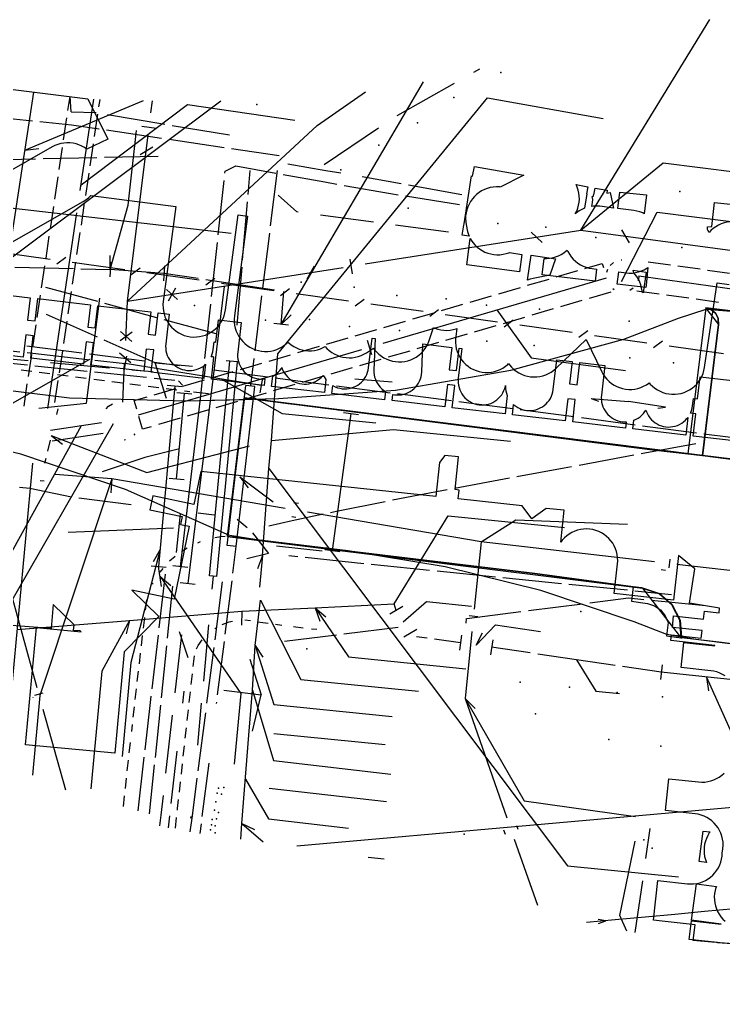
# Model space of a CAD drawing. Header units: metres. Extents: x -3782 to -2031, y 18790 to 19846.
# Drawn here: x -2749.6 to -2702.5, y 18819.9 to 18884.9 of the extents above; entities that cross this region are included whole.
import ezdxf

# ---------------------------------------------------------------- set-up
doc = ezdxf.new("R2010")
doc.units = ezdxf.units.M
for name, color, linetype in [('BOUNDARY', 7, 'Continuous'), ('CURB', 7, 'Continuous'), ('ELECTR_CABLE', 7, 'Continuous'), ('ELECTR_CABLE_COMM', 7, 'Continuous'), ('GAS', 7, 'Continuous'), ('GRASS', 7, 'Continuous'), ('GROUND', 7, 'Continuous'), ('OVERHEAD_POWER_LINE', 7, 'Continuous'), ('ROAD', 7, 'Continuous'), ('SEWER', 7, 'Continuous'), ('SIDEWALK_PATH', 7, 'Continuous'), ('TREE', 7, 'Continuous'), ('WATER_PIPELINE', 7, 'Continuous')]:
    doc.layers.add(name, color=color, linetype=linetype)

msp = doc.modelspace()

# ---------------------------------------------------------------- linework, layer by layer
at = {"layer": 'BOUNDARY'}
for points in [[(-2753.946, 18860.514), (-2746.224, 18859.562), (-2738.446, 18859.364), (-2732.258, 18859.508), (-2724.443, 18860.074), (-2716.72, 18861.402), (-2709.165, 18863.478), (-2705.51, 18864.88), (-2703.673, 18865.482), (-2701.173, 18865.291), (-2692.924, 18865.088), (-2684.698, 18865.736), (-2676.583, 18867.227), (-2668.665, 18869.547), (-2663.623, 18871.608), (-2662.255, 18872.094), (-2660.315, 18871.995), (-2654.95, 18871.455), (-2652.985, 18871.157), (-2650.228, 18869.457), (-2648.424, 18868.222), (-2641.02, 18864.223), (-2633.237, 18861.024)], [(-2538.015, 18819.912), (-2544.355, 18822.811), (-2550.923, 18825.147), (-2557.67, 18826.902), (-2564.544, 18828.063), (-2682.132, 18842.691), (-2688.858, 18843.241), (-2695.606, 18843.222), (-2698.111, 18843.003), (-2699.889, 18842.951), (-2701.877, 18843.091), (-2704.362, 18843.393), (-2706.294, 18843.724), (-2708.481, 18844.565), (-2714.719, 18846.673), (-2721.109, 18848.261), (-2727.608, 18849.318), (-2733.71, 18850.055), (-2735.63, 18850.383), (-2735.727, 18850.431), (-2742.475, 18853.425), (-2749.47, 18855.783), (-2756.654, 18857.487)]]:
    msp.add_lwpolyline(points, dxfattribs=at)
at = {"layer": 'CURB'}
for points in [[(-2703.705, 18865.58), (-2702.832, 18864.466), (-2703.907, 18855.683)], [(-2703.705, 18865.58), (-2699.74, 18865.087)], [(-2748.741, 18861.311), (-2749.458, 18861.4)], [(-2747.529, 18861.157), (-2748.245, 18861.249)], [(-2746.317, 18861.001), (-2747.033, 18861.093)], [(-2745.105, 18860.845), (-2745.821, 18860.937)], [(-2743.893, 18860.69), (-2744.609, 18860.782)], [(-2742.681, 18860.534), (-2743.397, 18860.626)], [(-2741.469, 18860.379), (-2742.185, 18860.47)], [(-2740.256, 18860.223), (-2740.973, 18860.315)], [(-2739.044, 18860.067), (-2739.761, 18860.159)], [(-2738.19, 18859.958), (-2738.548, 18860.004)], [(-2703.906, 18855.69), (-2734.543, 18859.556)], [(-2734.54, 18859.556), (-2734.121, 18859.503)], [(-2733.625, 18859.44), (-2732.787, 18859.334)], [(-2732.291, 18859.271), (-2731.453, 18859.165)], [(-2730.604, 18859.058), (-2730.119, 18858.997)], [(-2729.623, 18858.934), (-2729.014, 18858.857)], [(-2728.289, 18858.765), (-2727.87, 18858.712)], [(-2675.714, 18852.244), (-2703.906, 18855.69)], [(-2737.483, 18849.918), (-2737.663, 18849.843)], [(-2736.113, 18850.252), (-2736.516, 18850.187)], [(-2735.821, 18850.276), (-2736.113, 18850.252)], [(-2735.66, 18850.29), (-2707.916, 18846.825), (-2705.312, 18843.462)], [(-2734.629, 18850.166), (-2735.324, 18850.25)], [(-2733.437, 18850.024), (-2734.132, 18850.107)], [(-2732.245, 18849.881), (-2732.941, 18849.964)], [(-2731.497, 18849.791), (-2731.749, 18849.821)], [(-2738.363, 18849.507), (-2738.722, 18849.282)], [(-2730.023, 18849.614), (-2730.557, 18849.678)], [(-2729.861, 18849.595), (-2730.023, 18849.614)], [(-2729.017, 18849.494), (-2729.365, 18849.535)], [(-2739.172, 18848.953), (-2739.54, 18848.628)], [(-2739.982, 18848.15), (-2740.185, 18847.902)], [(-2740.659, 18847.161), (-2740.694, 18847.101)], [(-2741.084, 18846.048), (-2741.165, 18845.352)], [(-2741.222, 18844.855), (-2741.302, 18844.16)], [(-2735.558, 18844.568), (-2735.335, 18844.613)], [(-2734.508, 18844.701), (-2734.135, 18844.664)], [(-2736.521, 18844.128), (-2736.452, 18844.167)], [(-2736.011, 18844.401), (-2735.558, 18844.568)], [(-2733.641, 18844.584), (-2733.297, 18844.535)], [(-2733.297, 18844.535), (-2732.939, 18844.483)], [(-2732.444, 18844.412), (-2732.021, 18844.351)], [(-2731.245, 18844.254), (-2730.616, 18844.182)], [(-2730.043, 18844.116), (-2729.691, 18844.075)], [(-2741.359, 18843.663), (-2741.44, 18842.967)], [(-2737.617, 18842.99), (-2737.35, 18843.367)], [(-2737.012, 18843.734), (-2737.01, 18843.735)], [(-2737.728, 18842.768), (-2737.617, 18842.99)], [(-2741.497, 18842.47), (-2741.577, 18841.775)], [(-2737.956, 18841.594), (-2737.879, 18842.3)], [(-2741.634, 18841.278), (-2741.715, 18840.582)], [(-2738.088, 18840.392), (-2738.011, 18841.097)], [(-2741.772, 18840.085), (-2741.852, 18839.389)], [(-2738.22, 18839.19), (-2738.143, 18839.895)], [(-2741.906, 18838.892), (-2741.984, 18838.196)], [(-2738.352, 18837.987), (-2738.275, 18838.693)], [(-2742.039, 18837.699), (-2742.09, 18837.24)], [(-2738.484, 18836.785), (-2738.407, 18837.49)], [(-2742.172, 18836.506), (-2742.249, 18835.81)], [(-2738.616, 18835.582), (-2738.539, 18836.288)], [(-2742.304, 18835.313), (-2742.382, 18834.617)], [(-2738.748, 18834.38), (-2738.671, 18835.085)], [(-2742.437, 18834.12), (-2742.515, 18833.424)], [(-2738.88, 18833.178), (-2738.803, 18833.883)], [(-2742.57, 18832.927), (-2742.647, 18832.231)], [(-2739, 18832.09), (-2738.935, 18832.681)], [(-2739.013, 18831.975), (-2739, 18832.09)], [(-2739.145, 18830.773), (-2739.067, 18831.478)]]:
    msp.add_lwpolyline(points, dxfattribs=at)
at = {"layer": 'ELECTR_CABLE'}
for points in [[(-2719.19, 18881.348), (-2718.791, 18881.574)], [(-2732.075, 18864.469), (-2722.557, 18880.692)], [(-2724.27, 18878.47), (-2720.495, 18880.609)], [(-2746.124, 18878.694), (-2746.172, 18879.707)], [(-2732.3, 18862.5), (-2718.29, 18879.633)], [(-2718.29, 18879.633), (-2710.557, 18878.243)], [(-2752.963, 18878.521), (-2748.707, 18878.087)], [(-2746.124, 18878.694), (-2744.443, 18878.637)], [(-2743.693, 18878.511), (-2739.861, 18877.866)], [(-2724.312, 18878.442), (-2724.27, 18878.47)], [(-2748.21, 18878.037), (-2746.082, 18877.82)], [(-2746.082, 18877.82), (-2744.242, 18877.547)], [(-2739.368, 18877.784), (-2735.536, 18877.139)], [(-2743.748, 18877.473), (-2740.068, 18876.926)], [(-2742.31, 18872.445), (-2741.737, 18877.444)], [(-2729.209, 18875.168), (-2725.56, 18877.608)], [(-2739.573, 18876.852), (-2735.893, 18876.305)], [(-2735.399, 18876.232), (-2732.217, 18875.759)], [(-2750.38, 18875.502), (-2748.492, 18875.545)], [(-2747.993, 18875.556), (-2744.39, 18875.639)], [(-2743.891, 18875.65), (-2740.289, 18875.732)], [(-2731.638, 18875.21), (-2729.09, 18874.772)], [(-2735.837, 18874.584), (-2735.821, 18874.73)], [(-2735.821, 18874.73), (-2735.107, 18875.072)], [(-2735.107, 18875.072), (-2732.436, 18874.592)], [(-2734.167, 18874.754), (-2734.302, 18873.156)], [(-2732.341, 18874.763), (-2732.801, 18871.072)], [(-2731.944, 18874.504), (-2729.164, 18874.004)], [(-2729.09, 18874.772), (-2728.087, 18874.599)], [(-2764.53, 18873.926), (-2735.416, 18870.577)], [(-2736.285, 18870.455), (-2735.891, 18874.086)], [(-2729.164, 18874.004), (-2728.349, 18873.858)], [(-2726.654, 18874.353), (-2724.047, 18873.885)], [(-2727.857, 18873.769), (-2724.774, 18873.216)], [(-2724.774, 18873.216), (-2724.26, 18873.136)], [(-2723.555, 18873.796), (-2720.008, 18873.159)], [(-2734.345, 18872.658), (-2734.673, 18868.786)], [(-2731.032, 18871.99), (-2732.281, 18873.115)], [(-2723.766, 18873.06), (-2720.157, 18872.5)], [(-2743.502, 18868.143), (-2742.31, 18872.445)], [(-2730.932, 18871.977), (-2731.032, 18871.99)], [(-2725.913, 18871.308), (-2729.445, 18871.779)], [(-2720.893, 18870.64), (-2724.426, 18871.11)], [(-2736.733, 18866.327), (-2736.339, 18869.958)], [(-2732.863, 18870.576), (-2733.323, 18866.884)], [(-2743.465, 18868.642), (-2743.539, 18867.644)], [(-2743.502, 18868.143), (-2743.503, 18869.077)], [(-2749.884, 18868.303), (-2745.963, 18868.205)], [(-2745.463, 18868.192), (-2743.502, 18868.143)], [(-2739.915, 18867.878), (-2743.502, 18868.143)], [(-2739.878, 18868.377), (-2739.952, 18867.379)], [(-2734.715, 18868.288), (-2735.043, 18864.416)], [(-2737.616, 18867.53), (-2739.915, 18867.878)], [(-2732.523, 18866.759), (-2737.121, 18867.455)], [(-2744.337, 18865.992), (-2747.812, 18866.935)], [(-2735.89, 18867.008), (-2738.321, 18847.146)], [(-2733.384, 18866.388), (-2733.844, 18862.696)], [(-2732.075, 18864.469), (-2731.908, 18866.666)], [(-2740.379, 18864.917), (-2743.854, 18865.861)], [(-2737.181, 18862.199), (-2736.787, 18865.83)], [(-2744.361, 18863.613), (-2747.766, 18865.133)], [(-2736.421, 18863.843), (-2739.897, 18864.786)], [(-2732.075, 18864.469), (-2731.404, 18865.119)], [(-2731.578, 18864.412), (-2732.572, 18864.526)], [(-2749.077, 18863.04), (-2745.391, 18862.564)], [(-2740.5, 18861.89), (-2743.905, 18863.41)], [(-2752.187, 18862.341), (-2748.998, 18862.058)], [(-2744.895, 18862.5), (-2741.209, 18862.024)], [(-2733.906, 18862.2), (-2734.136, 18860.354)], [(-2732.731, 18856.703), (-2732.3, 18862.5)], [(-2747.504, 18861.925), (-2743.55, 18861.574)], [(-2740.713, 18861.96), (-2738.87, 18861.722)], [(-2737.432, 18859.886), (-2737.235, 18861.702)], [(-2736.868, 18847.663), (-2735.498, 18862.006)], [(-2736.37, 18847.615), (-2735, 18861.958)], [(-2735.498, 18862.006), (-2735.747, 18862.029)], [(-2735, 18861.958), (-2735.498, 18862.006)], [(-2742.056, 18861.442), (-2740.674, 18861.319)], [(-2736.575, 18861.426), (-2732.976, 18860.961)], [(-2732.48, 18860.897), (-2730.452, 18860.635)], [(-2738.672, 18860.405), (-2738.929, 18860.69)], [(-2735.694, 18849.677), (-2734.446, 18860.39)], [(-2735.074, 18849.605), (-2733.826, 18860.318)], [(-2733.826, 18860.318), (-2734.446, 18860.39)], [(-2730.452, 18860.635), (-2728.881, 18860.432)], [(-2728.386, 18860.368), (-2724.787, 18859.903)], [(-2739.062, 18854.121), (-2738.546, 18859.843)], [(-2738.048, 18859.798), (-2739.044, 18859.888)], [(-2738.815, 18848.272), (-2737.432, 18859.886)], [(-2736.936, 18859.827), (-2737.928, 18859.945)], [(-2724.291, 18859.839), (-2720.692, 18859.375)], [(-2720.196, 18859.311), (-2719.023, 18859.159)], [(-2719.023, 18859.159), (-2716.598, 18858.839)], [(-2727.907, 18858.576), (-2726.917, 18858.442)], [(-2727.412, 18858.509), (-2727.659, 18856.692)], [(-2716.102, 18858.774), (-2712.505, 18858.299)], [(-2712.009, 18858.234), (-2708.412, 18857.759)], [(-2707.916, 18857.694), (-2704.318, 18857.22)], [(-2732.731, 18856.703), (-2724.562, 18857.433)], [(-2724.562, 18857.433), (-2716.75, 18856.652)], [(-2703.823, 18857.154), (-2702.024, 18856.917)], [(-2732.898, 18854.821), (-2732.731, 18856.703)], [(-2727.659, 18856.692), (-2728.656, 18849.349)], [(-2704.348, 18856.486), (-2708.012, 18855.807)], [(-2738.879, 18856.143), (-2741.18, 18855.575)], [(-2708.503, 18855.716), (-2712.167, 18855.037)], [(-2741.18, 18855.575), (-2744.052, 18854.599)], [(-2733.331, 18849.002), (-2732.898, 18854.821)], [(-2732.898, 18854.821), (-2712.943, 18828.263)], [(-2713.152, 18854.854), (-2716.323, 18854.267)], [(-2712.659, 18854.945), (-2713.152, 18854.854)], [(-2738.564, 18854.076), (-2739.56, 18854.166)], [(-2734.843, 18854.282), (-2732.601, 18852.592)], [(-2734.843, 18854.282), (-2734.275, 18853.54)], [(-2716.815, 18854.176), (-2720.479, 18853.497)], [(-2749.561, 18853.591), (-2748.878, 18853.51)], [(-2748.878, 18853.51), (-2746.101, 18852.947)], [(-2722.87, 18853.054), (-2724.631, 18852.705)], [(-2720.971, 18853.406), (-2722.87, 18853.054)], [(-2745.605, 18852.878), (-2742.112, 18852.433)], [(-2725.121, 18852.608), (-2728.37, 18851.965)], [(-2738.821, 18851.806), (-2739.104, 18849.205)], [(-2737.627, 18851.86), (-2736.565, 18851.725)], [(-2729.264, 18851.772), (-2731.349, 18851.321)], [(-2728.37, 18851.965), (-2728.775, 18851.877)], [(-2735.027, 18851.451), (-2734.349, 18850.875)], [(-2731.349, 18851.321), (-2732.907, 18850.985)], [(-2724.53, 18845.78), (-2720.902, 18851.668)], [(-2720.902, 18851.668), (-2713.126, 18850.891)], [(-2733.998, 18850.523), (-2732.914, 18849.135)], [(-2735.074, 18849.605), (-2735.694, 18849.677)], [(-2735.299, 18847.821), (-2735.074, 18849.605)], [(-2732.396, 18849.65), (-2729.338, 18849.314)], [(-2729.151, 18849.416), (-2728.161, 18849.282)], [(-2732.914, 18849.135), (-2734.367, 18848.8)], [(-2733.331, 18849.002), (-2733.658, 18848.127)], [(-2733.331, 18849.002), (-2733.514, 18846.889)], [(-2730.961, 18848.929), (-2731.574, 18848.994)], [(-2726.557, 18848.465), (-2730.463, 18848.877)], [(-2738.319, 18848.213), (-2739.311, 18848.331)], [(-2723.443, 18848.137), (-2726.059, 18848.413)], [(-2722.152, 18848.008), (-2723.443, 18848.137)], [(-2717.745, 18847.568), (-2721.654, 18847.958)], [(-2740.227, 18844.172), (-2739.808, 18847.754)], [(-2738.817, 18847.207), (-2737.825, 18847.085)], [(-2736.37, 18847.615), (-2736.868, 18847.663)], [(-2736.619, 18847.639), (-2736.7, 18846.77)], [(-2736.009, 18847.241), (-2736.511, 18843.362)], [(-2735.81, 18843.757), (-2735.361, 18847.325)], [(-2713.339, 18847.127), (-2717.248, 18847.518)], [(-2739.334, 18846.963), (-2739.691, 18843.475)], [(-2708.932, 18846.687), (-2712.841, 18847.077)], [(-2705.984, 18846.392), (-2708.435, 18846.637)], [(-2733.817, 18843.002), (-2733.463, 18846.014)], [(-2733.463, 18846.014), (-2730.757, 18840.721)], [(-2723.91, 18844.57), (-2722.363, 18845.931)], [(-2722.363, 18845.931), (-2719.364, 18845.623)], [(-2708.848, 18846.16), (-2711.442, 18845.829)], [(-2707.826, 18846.058), (-2708.848, 18846.16)], [(-2703.705, 18845.644), (-2707.329, 18846.008)], [(-2742.215, 18844.675), (-2734.71, 18845.29)], [(-2734.71, 18845.29), (-2734.723, 18844.356)], [(-2734.71, 18845.29), (-2729.8, 18845.51)], [(-2729.8, 18845.51), (-2724.53, 18845.78)], [(-2729.8, 18845.51), (-2727.571, 18842.224)], [(-2729.8, 18845.51), (-2729.502, 18844.625)], [(-2729.8, 18845.51), (-2729.088, 18844.906)], [(-2723.953, 18845.601), (-2724.807, 18845.079)], [(-2724.38, 18845.34), (-2724.53, 18845.78)], [(-2711.938, 18845.766), (-2715.551, 18845.305)], [(-2749.72, 18844.06), (-2742.215, 18844.675)], [(-2742.215, 18844.675), (-2744.074, 18841.272)], [(-2742.215, 18844.675), (-2742.427, 18843.765)], [(-2716.047, 18845.242), (-2719.66, 18844.781)], [(-2736.923, 18844.385), (-2737.275, 18840.61)], [(-2724.266, 18844.198), (-2727.88, 18843.747)], [(-2723.013, 18844.061), (-2723.867, 18843.539)], [(-2719.05, 18843.025), (-2717.749, 18844.386)], [(-2717.749, 18844.386), (-2714.749, 18843.939)], [(-2740.705, 18840.093), (-2740.285, 18843.676)], [(-2739.16, 18839.823), (-2738.715, 18843.711)], [(-2738.897, 18843.934), (-2738.325, 18842.195)], [(-2728.376, 18843.685), (-2731.846, 18843.252)], [(-2722.32, 18843.476), (-2723.03, 18843.57)], [(-2720.09, 18843.18), (-2721.825, 18843.41)], [(-2720.016, 18843.675), (-2720.164, 18842.685)], [(-2719.05, 18843.025), (-2718.609, 18843.848)], [(-2717.936, 18843.365), (-2718.084, 18842.375)], [(-2739.742, 18842.978), (-2740.099, 18839.49)], [(-2736.575, 18842.866), (-2737.059, 18839.129)], [(-2736.322, 18839.692), (-2735.873, 18843.26)], [(-2733.995, 18840), (-2733.817, 18843.002)], [(-2733.817, 18843.002), (-2732.56, 18839.037)], [(-2733.817, 18843.002), (-2733.307, 18842.22)], [(-2715.422, 18842.491), (-2718.01, 18842.87)], [(-2727.571, 18842.224), (-2719.738, 18841.442)], [(-2709.752, 18841.661), (-2714.928, 18842.419)], [(-2712.34, 18842.04), (-2711.043, 18839.942)], [(-2706.67, 18841.21), (-2709.258, 18841.589)], [(-2706.617, 18841.707), (-2706.723, 18840.713)], [(-2744.074, 18841.272), (-2744.808, 18833.398)], [(-2730.757, 18840.721), (-2722.888, 18839.935)], [(-2700.61, 18840.56), (-2706.67, 18841.21)], [(-2703.64, 18840.885), (-2701.779, 18836.708)], [(-2703.64, 18840.885), (-2703.502, 18839.961)], [(-2740.813, 18839.169), (-2740.763, 18839.597)], [(-2738.584, 18839.943), (-2738.676, 18839.146)], [(-2734.239, 18837.003), (-2733.995, 18840)], [(-2733.995, 18840), (-2732.588, 18835.298)], [(-2711.043, 18839.942), (-2709.457, 18839.784)], [(-2741.171, 18836.013), (-2740.813, 18839.169)], [(-2740.15, 18838.992), (-2740.508, 18835.504)], [(-2737.413, 18839.133), (-2737.674, 18836.337)], [(-2736.394, 18839.122), (-2736.385, 18839.196)], [(-2732.56, 18839.037), (-2724.656, 18838.248)], [(-2739.777, 18834.444), (-2739.331, 18838.332)], [(-2737.142, 18838.491), (-2737.643, 18834.611)], [(-2734.7, 18831.086), (-2734.239, 18837.003)], [(-2732.56, 18837.113), (-2725.122, 18836.37)], [(-2741.635, 18831.933), (-2741.228, 18835.516)], [(-2739.046, 18835.935), (-2739.45, 18832.423)], [(-2740.559, 18835.007), (-2740.895, 18831.731)], [(-2737.346, 18831.564), (-2736.896, 18835.132)], [(-2732.588, 18835.298), (-2724.74, 18834.395)], [(-2737.707, 18834.115), (-2737.824, 18833.214)], [(-2734.469, 18834.051), (-2732.933, 18831.391)], [(-2740.097, 18831.648), (-2739.947, 18832.953)], [(-2737.824, 18833.214), (-2738.054, 18831.435)], [(-2732.875, 18833.459), (-2725.027, 18832.557)], [(-2740.18, 18830.921), (-2740.097, 18831.648)], [(-2739.546, 18831.591), (-2739.637, 18830.805)], [(-2738.054, 18831.435), (-2738.171, 18830.527)], [(-2738.12, 18831.566), (-2738.131, 18831.443)], [(-2737.491, 18830.411), (-2737.408, 18831.068)], [(-2734.774, 18830.038), (-2734.7, 18831.086)], [(-2734.7, 18831.086), (-2733.276, 18829.857)], [(-2734.7, 18831.086), (-2733.855, 18830.687)], [(-2732.933, 18831.391), (-2727.574, 18830.775)], [(-2707.694, 18828.737), (-2707.399, 18830.761)], [(-2709.441, 18824.933), (-2708.423, 18829.904)], [(-2726.263, 18828.837), (-2725.184, 18828.713)], [(-2712.943, 18828.263), (-2705.512, 18827.52)], [(-2708.415, 18823.796), (-2707.911, 18827.253)], [(-2701.294, 18823), (-2702.911, 18823.114), (-2702.91, 18823.119), (-2704.792, 18823.337), (-2704.648, 18824.585), (-2702.661, 18824.355), (-2704.644, 18824.617), (-2704.322, 18827.06), (-2702.985, 18826.884), (-2703.019, 18826.796), (-2703.074, 18826.597), (-2703.11, 18826.394), (-2703.125, 18826.189), (-2703.12, 18825.983), (-2703.095, 18825.778), (-2703.05, 18825.577), (-2702.986, 18825.381), (-2702.903, 18825.193), (-2702.801, 18825.014), (-2702.683, 18824.845), (-2702.548, 18824.689), (-2702.399, 18824.546)], [(-2708.977, 18823.892), (-2709.441, 18824.933)]]:
    msp.add_lwpolyline(points, dxfattribs=at)
for points in [[(-2719.969, 18870.447), (-2719.868, 18871.102), (-2719.87, 18871.102), (-2719.852, 18871.202), (-2719.356, 18874.399), (-2719.28, 18874.388), (-2719.163, 18875.039), (-2715.855, 18874.445), (-2717.437, 18873.654), (-2717.483, 18873.66), (-2717.689, 18873.666), (-2717.894, 18873.652), (-2718.097, 18873.618), (-2718.296, 18873.565), (-2718.489, 18873.492), (-2718.674, 18873.4), (-2718.848, 18873.291), (-2719.012, 18873.165), (-2719.162, 18873.024), (-2719.297, 18872.869), (-2719.417, 18872.701), (-2719.52, 18872.522), (-2719.604, 18872.334), (-2719.67, 18872.139), (-2719.717, 18871.938), (-2719.743, 18871.734), (-2719.749, 18871.528), (-2719.735, 18871.322), (-2719.701, 18871.119), (-2719.692, 18871.083), (-2719.692, 18871.078), (-2719.667, 18870.874), (-2719.622, 18870.673), (-2719.558, 18870.477), (-2719.514, 18870.376)], [(-2711.578, 18873.677), (-2711.663, 18873.206), (-2711.643, 18873.203), (-2711.792, 18872.245), (-2711.792, 18872.245), (-2711.98, 18872.161), (-2712.159, 18872.06), (-2712.328, 18871.941), (-2712.415, 18871.866), (-2712.323, 18872.047), (-2712.249, 18872.239), (-2712.193, 18872.438), (-2712.157, 18872.641), (-2712.142, 18872.846), (-2712.146, 18873.052), (-2712.171, 18873.257), (-2712.215, 18873.458), (-2712.279, 18873.654), (-2712.35, 18873.816)], [(-2711.261, 18872.613), (-2711.234, 18872.819), (-2711.279, 18873.032), (-2711.203, 18873.048), (-2711.191, 18873.138), (-2711.167, 18873.135), (-2711.086, 18873.588), (-2710.276, 18873.443), (-2710.313, 18873.239), (-2710.08, 18873.289), (-2709.858, 18872.255), (-2710.779, 18872.369), (-2710.984, 18872.384), (-2711.19, 18872.379), (-2711.305, 18872.365)], [(-2709.445, 18873.322), (-2707.663, 18873.128), (-2707.8, 18871.87), (-2707.9, 18871.921), (-2708.092, 18871.995), (-2708.291, 18872.05), (-2708.494, 18872.086), (-2709.565, 18872.218)], [(-2703.281, 18871.017), (-2703.105, 18872.634), (-2699.542, 18872.247), (-2699.665, 18871.113), (-2701.653, 18871.329), (-2701.859, 18871.341), (-2702.065, 18871.333), (-2702.269, 18871.305), (-2702.469, 18871.257), (-2702.664, 18871.189), (-2702.851, 18871.103), (-2703.029, 18870.999), (-2703.196, 18870.877), (-2703.35, 18870.74), (-2703.46, 18870.621), (-2703.545, 18870.766), (-2703.587, 18870.824), (-2703.57, 18870.987)], [(-2719.671, 18868.459), (-2719.436, 18870.218), (-2719.374, 18870.109), (-2719.256, 18869.94), (-2719.122, 18869.783), (-2718.973, 18869.641), (-2718.811, 18869.513), (-2718.637, 18869.403), (-2718.454, 18869.309), (-2718.261, 18869.235), (-2718.063, 18869.179), (-2717.86, 18869.143), (-2717.655, 18869.128), (-2717.449, 18869.132), (-2717.244, 18869.157), (-2717.043, 18869.201), (-2716.847, 18869.265), (-2716.809, 18869.282), (-2715.985, 18869.134), (-2716.138, 18867.989)], [(-2711.096, 18867.351), (-2714.633, 18867.789), (-2714.497, 18868.885), (-2714.345, 18868.88), (-2714.139, 18868.894), (-2713.936, 18868.928), (-2713.737, 18868.982), (-2713.544, 18869.055), (-2713.36, 18869.146), (-2713.185, 18869.256), (-2713.022, 18869.381), (-2712.958, 18869.442), (-2712.913, 18869.342), (-2712.812, 18869.162), (-2712.693, 18868.994), (-2712.559, 18868.838), (-2712.409, 18868.695), (-2712.247, 18868.569), (-2712.073, 18868.458), (-2711.889, 18868.365), (-2711.697, 18868.291), (-2711.498, 18868.236), (-2711.295, 18868.201), (-2710.995, 18868.164)], [(-2709.608, 18867.167), (-2709.507, 18867.979), (-2709.01, 18867.918), (-2708.805, 18867.902), (-2708.599, 18867.907), (-2708.394, 18867.932), (-2708.193, 18867.978), (-2707.997, 18868.042), (-2707.809, 18868.125), (-2707.63, 18868.227), (-2707.559, 18868.277), (-2707.687, 18867.095), (-2707.697, 18866.93)], [(-2704.126, 18828.547), (-2703.858, 18830.58), (-2703.407, 18830.52), (-2703.455, 18830.455), (-2703.561, 18830.278), (-2703.649, 18830.092), (-2703.718, 18829.898), (-2703.768, 18829.698), (-2703.798, 18829.494), (-2703.808, 18829.288), (-2703.797, 18829.082), (-2703.767, 18828.878), (-2703.716, 18828.678), (-2703.647, 18828.484), (-2703.646, 18828.484)]]:
    msp.add_lwpolyline(points, close=True, dxfattribs=at)
at = {"layer": 'ELECTR_CABLE_COMM'}
for points in [[(-2756.781, 18863.953), (-2736.102, 18879.424)], [(-2751.023, 18869.332), (-2747.522, 18868.841)], [(-2747.079, 18868.511), (-2746.48, 18868.962)], [(-2746.037, 18868.633), (-2742.536, 18868.142)], [(-2742.092, 18867.812), (-2741.494, 18868.263)], [(-2741.05, 18867.933), (-2737.55, 18867.442)], [(-2737.106, 18867.113), (-2736.508, 18867.564)], [(-2736.064, 18867.234), (-2732.563, 18866.743)], [(-2732.12, 18866.413), (-2731.521, 18866.865)], [(-2731.078, 18866.535), (-2727.577, 18866.044)], [(-2727.134, 18865.714), (-2726.535, 18866.165)], [(-2726.092, 18865.836), (-2722.591, 18865.345)], [(-2722.147, 18865.015), (-2721.549, 18865.466)], [(-2721.105, 18865.136), (-2717.604, 18864.645)], [(-2717.161, 18864.316), (-2716.562, 18864.767)], [(-2716.119, 18864.437), (-2712.618, 18863.946)], [(-2712.175, 18863.616), (-2711.576, 18864.068)], [(-2711.133, 18863.738), (-2707.632, 18863.247)], [(-2751.564, 18862.864), (-2749.547, 18862.639)], [(-2707.188, 18862.917), (-2706.59, 18863.368)], [(-2706.146, 18863.038), (-2704.396, 18862.793)], [(-2704.396, 18862.793), (-2702.506, 18862.521)], [(-2749.051, 18862.583), (-2745.017, 18862.133)], [(-2742.424, 18862.346), (-2742.584, 18861.358)], [(-2744.885, 18862.118), (-2751.679, 18858.266)], [(-2749.032, 18861.738), (-2751.482, 18861.994)], [(-2745.049, 18861.323), (-2748.535, 18861.686)], [(-2744.521, 18862.077), (-2742.504, 18861.852)], [(-2733.412, 18860.385), (-2742.504, 18861.852)], [(-2741.067, 18860.907), (-2744.552, 18861.271)], [(-2739.178, 18860.71), (-2740.569, 18860.855)], [(-2733.332, 18860.879), (-2733.492, 18859.891)], [(-2739.188, 18860.357), (-2740.269, 18848.278)], [(-2739.686, 18860.402), (-2738.69, 18860.312)], [(-2736.058, 18860.812), (-2732.016, 18858.515)], [(-2732.016, 18858.515), (-2725.744, 18857.888)], [(-2740.167, 18849.408), (-2742.121, 18841.847)], [(-2740.167, 18849.408), (-2740.634, 18848.599)], [(-2740.767, 18848.323), (-2739.771, 18848.233)], [(-2740.08, 18846.95), (-2740.269, 18848.278)], [(-2740.175, 18847.614), (-2734.77, 18839.778)], [(-2740.175, 18847.614), (-2739.458, 18847.015)], [(-2742.121, 18841.847), (-2742.706, 18835.571)], [(-2734.77, 18839.778), (-2735.211, 18835.055)]]:
    msp.add_lwpolyline(points, dxfattribs=at)
at = {"layer": 'GAS'}
for points in [[(-2752.377, 18866.67), (-2748.848, 18866.253), (-2749.023, 18864.764), (-2748.527, 18864.705), (-2748.351, 18866.195), (-2744.822, 18865.779), (-2744.998, 18864.289), (-2744.501, 18864.231), (-2744.326, 18865.72), (-2740.797, 18865.304), (-2740.972, 18863.814), (-2740.476, 18863.756), (-2740.3, 18865.246), (-2739.555, 18865.158), (-2739.789, 18863.172), (-2739.8, 18863.015), (-2739.796, 18862.858), (-2739.776, 18862.702), (-2739.74, 18862.549), (-2739.69, 18862.4), (-2739.626, 18862.257), (-2739.548, 18862.121), (-2739.457, 18861.993), (-2739.354, 18861.875), (-2739.239, 18861.767), (-2739.115, 18861.671), (-2738.982, 18861.588), (-2738.841, 18861.518), (-2738.695, 18861.462), (-2738.543, 18861.421), (-2738.388, 18861.395), (-2738.232, 18861.384), (-2738.075, 18861.389), (-2737.919, 18861.409), (-2737.766, 18861.444), (-2737.617, 18861.494), (-2737.474, 18861.558), (-2737.338, 18861.636), (-2737.21, 18861.728), (-2737.128, 18861.799), (-2737.239, 18860.857), (-2740.768, 18861.273), (-2740.593, 18862.763), (-2741.089, 18862.821), (-2741.265, 18861.332), (-2744.794, 18861.748), (-2744.618, 18863.237), (-2745.115, 18863.296), (-2745.291, 18861.806), (-2748.82, 18862.222), (-2748.644, 18863.712), (-2749.14, 18863.771), (-2749.316, 18862.281), (-2752.845, 18862.697)], [(-2701.01, 18856.585), (-2704.539, 18857.001), (-2704.363, 18858.49), (-2704.718, 18858.532), (-2704.701, 18858.566), (-2704.646, 18858.713), (-2704.605, 18858.864), (-2704.579, 18859.019), (-2704.52, 18859.516), (-2704.246, 18859.484), (-2704.07, 18860.973), (-2700.541, 18860.557)]]:
    msp.add_lwpolyline(points, dxfattribs=at)
for points in [[(-2736.45, 18863.281), (-2736.274, 18864.771), (-2734.747, 18864.591), (-2734.981, 18862.605), (-2734.992, 18862.448), (-2734.987, 18862.291), (-2734.967, 18862.135), (-2734.932, 18861.982), (-2734.882, 18861.833), (-2734.818, 18861.69), (-2734.74, 18861.554), (-2734.648, 18861.426), (-2734.545, 18861.308), (-2734.431, 18861.2), (-2734.307, 18861.104), (-2734.174, 18861.021), (-2734.033, 18860.951), (-2733.886, 18860.895), (-2733.735, 18860.854), (-2733.58, 18860.828), (-2733.423, 18860.817), (-2733.266, 18860.822), (-2733.16, 18860.836), (-2733.214, 18860.382), (-2736.743, 18860.798), (-2736.567, 18862.288), (-2736.611, 18862.293), (-2736.751, 18862.31), (-2736.734, 18862.343), (-2736.679, 18862.49), (-2736.638, 18862.641), (-2736.612, 18862.796), (-2736.553, 18863.293)], [(-2725.792, 18863.534), (-2725.877, 18861.413), (-2725.876, 18861.256), (-2725.859, 18861.1), (-2725.827, 18860.946), (-2725.781, 18860.796), (-2725.719, 18860.652), (-2725.644, 18860.514), (-2725.556, 18860.384), (-2725.455, 18860.264), (-2725.343, 18860.154), (-2725.221, 18860.055), (-2725.099, 18859.975), (-2725.163, 18859.433), (-2728.692, 18859.849), (-2728.629, 18860.38), (-2728.602, 18860.363), (-2728.461, 18860.293), (-2728.314, 18860.238), (-2728.163, 18860.197), (-2728.008, 18860.171), (-2727.851, 18860.16), (-2727.694, 18860.165), (-2727.538, 18860.185), (-2727.385, 18860.22), (-2727.237, 18860.27), (-2727.093, 18860.334), (-2726.957, 18860.412), (-2726.829, 18860.503), (-2726.711, 18860.607), (-2726.603, 18860.721), (-2726.507, 18860.845), (-2726.424, 18860.978), (-2726.354, 18861.119), (-2726.299, 18861.266), (-2726.257, 18861.417), (-2726.231, 18861.572), (-2725.997, 18863.558)], [(-2720.669, 18862.931), (-2720.845, 18861.441), (-2720.348, 18861.382), (-2720.172, 18862.872), (-2720.002, 18862.852), (-2720.236, 18860.866), (-2720.247, 18860.709), (-2720.242, 18860.552), (-2720.222, 18860.396), (-2720.187, 18860.243), (-2720.137, 18860.094), (-2720.073, 18859.951), (-2719.994, 18859.815), (-2719.903, 18859.687), (-2719.8, 18859.569), (-2719.686, 18859.461), (-2719.562, 18859.365), (-2719.428, 18859.282), (-2719.288, 18859.212), (-2719.141, 18859.156), (-2718.989, 18859.115), (-2718.835, 18859.089), (-2718.678, 18859.079), (-2718.521, 18859.083), (-2718.365, 18859.103), (-2718.212, 18859.139), (-2718.063, 18859.189), (-2717.92, 18859.253), (-2717.784, 18859.331), (-2717.656, 18859.422), (-2717.538, 18859.525), (-2717.43, 18859.64), (-2717.334, 18859.764), (-2717.251, 18859.897), (-2717.181, 18860.038), (-2717.125, 18860.185), (-2717.084, 18860.336), (-2717.075, 18860.393), (-2717.079, 18860.335), (-2717.074, 18860.178), (-2717.054, 18860.022), (-2717.019, 18859.869), (-2716.969, 18859.72), (-2716.966, 18859.715), (-2717.112, 18858.483), (-2720.641, 18858.9), (-2720.465, 18860.389), (-2720.947, 18860.446), (-2720.962, 18860.448), (-2721.137, 18858.958), (-2724.666, 18859.374), (-2724.617, 18859.786), (-2724.5, 18859.764), (-2724.344, 18859.75), (-2724.187, 18859.751), (-2724.03, 18859.768), (-2723.877, 18859.8), (-2723.727, 18859.847), (-2723.582, 18859.908), (-2723.444, 18859.983), (-2723.315, 18860.072), (-2723.194, 18860.172), (-2723.084, 18860.284), (-2722.986, 18860.406), (-2722.899, 18860.538), (-2722.827, 18860.677), (-2722.768, 18860.822), (-2722.723, 18860.973), (-2722.694, 18861.127), (-2722.68, 18861.284), (-2722.604, 18863.159)], [(-2729.188, 18859.907), (-2732.717, 18860.324), (-2732.636, 18861.008), (-2732.529, 18861.07), (-2732.401, 18861.161), (-2732.283, 18861.264), (-2732.175, 18861.379), (-2732.079, 18861.503), (-2732.029, 18861.583), (-2731.999, 18861.493), (-2731.935, 18861.35), (-2731.857, 18861.214), (-2731.765, 18861.086), (-2731.662, 18860.967), (-2731.548, 18860.86), (-2731.424, 18860.764), (-2731.291, 18860.681), (-2731.15, 18860.611), (-2731.003, 18860.555), (-2730.852, 18860.514), (-2730.697, 18860.488), (-2730.54, 18860.477), (-2730.383, 18860.482), (-2730.227, 18860.502), (-2730.074, 18860.537), (-2729.926, 18860.587), (-2729.782, 18860.652), (-2729.646, 18860.73), (-2729.518, 18860.821), (-2729.4, 18860.924), (-2729.292, 18861.038), (-2729.265, 18861.074), (-2729.246, 18861.032), (-2729.168, 18860.896), (-2729.085, 18860.781)], [(-2712.618, 18861.981), (-2712.793, 18860.491), (-2712.75, 18860.486), (-2712.297, 18860.433), (-2712.121, 18861.923), (-2710.431, 18861.723), (-2710.666, 18859.737), (-2710.676, 18859.58), (-2710.672, 18859.423), (-2710.652, 18859.268), (-2710.617, 18859.115), (-2710.567, 18858.966), (-2710.502, 18858.823), (-2710.424, 18858.686), (-2710.333, 18858.558), (-2710.23, 18858.44), (-2710.116, 18858.332), (-2709.991, 18858.236), (-2709.858, 18858.153), (-2709.718, 18858.083), (-2709.571, 18858.027), (-2709.419, 18857.986), (-2709.265, 18857.96), (-2709.108, 18857.949), (-2709.011, 18857.952), (-2709.061, 18857.534), (-2712.59, 18857.95), (-2712.414, 18859.44), (-2712.911, 18859.498), (-2713.086, 18858.009), (-2716.615, 18858.425), (-2716.535, 18859.104), (-2716.518, 18859.087), (-2716.393, 18858.991), (-2716.26, 18858.908), (-2716.119, 18858.838), (-2715.973, 18858.782), (-2715.821, 18858.741), (-2715.666, 18858.715), (-2715.51, 18858.705), (-2715.353, 18858.709), (-2715.197, 18858.729), (-2715.044, 18858.765), (-2714.895, 18858.815), (-2714.752, 18858.879), (-2714.616, 18858.957), (-2714.488, 18859.048), (-2714.37, 18859.151), (-2714.262, 18859.266), (-2714.166, 18859.39), (-2714.083, 18859.523), (-2714.013, 18859.664), (-2713.957, 18859.811), (-2713.916, 18859.962), (-2713.89, 18860.117), (-2713.656, 18862.103)], [(-2705.035, 18857.059), (-2708.564, 18857.475), (-2708.495, 18858.059), (-2708.493, 18858.059), (-2708.35, 18858.124), (-2708.214, 18858.202), (-2708.086, 18858.293), (-2707.968, 18858.396), (-2707.86, 18858.51), (-2707.764, 18858.635), (-2707.697, 18858.741), (-2707.657, 18858.623), (-2707.593, 18858.48), (-2707.515, 18858.343), (-2707.424, 18858.216), (-2707.32, 18858.097), (-2707.206, 18857.99), (-2707.082, 18857.894), (-2706.949, 18857.81), (-2706.808, 18857.74), (-2706.661, 18857.685), (-2706.51, 18857.644), (-2706.355, 18857.618), (-2706.198, 18857.607), (-2706.041, 18857.612), (-2705.885, 18857.632), (-2705.732, 18857.667), (-2705.584, 18857.717), (-2705.44, 18857.781), (-2705.304, 18857.86), (-2705.176, 18857.951), (-2705.058, 18858.054), (-2704.95, 18858.168), (-2704.896, 18858.238)]]:
    msp.add_lwpolyline(points, close=True, dxfattribs=at)
at = {"layer": 'GRASS'}
for points in [[(-2702.832, 18864.466), (-2702.861, 18864.857), (-2703.031, 18865.196), (-2703.315, 18865.448), (-2703.685, 18865.577), (-2704.898, 18855.816), (-2703.906, 18855.69)], [(-2707.956, 18846.847), (-2708.544, 18846.919), (-2708.666, 18845.953), (-2707.596, 18845.812), (-2707.121, 18845.65), (-2706.717, 18845.368), (-2706.404, 18844.987), (-2706.205, 18844.526), (-2706.32, 18843.63), (-2705.342, 18843.511), (-2705.436, 18844.697), (-2705.959, 18845.72), (-2706.827, 18846.472)]]:
    msp.add_lwpolyline(points, close=True, dxfattribs=at)
at = {"layer": 'GROUND'}
for points in [[(-2732.258, 18859.508), (-2724.443, 18860.074), (-2716.72, 18861.402), (-2709.165, 18863.478), (-2705.51, 18864.88), (-2703.673, 18865.482), (-2703.341, 18865.457), (-2703.315, 18865.448), (-2703.031, 18865.196), (-2702.861, 18864.857), (-2702.832, 18864.466), (-2703.906, 18855.69), (-2704.898, 18855.816), (-2707.256, 18856.081), (-2733.673, 18859.446), (-2733.869, 18859.471)], [(-2706.294, 18843.724), (-2708.481, 18844.565), (-2714.719, 18846.673), (-2721.109, 18848.261), (-2727.608, 18849.318), (-2715.116, 18847.811), (-2708.543, 18846.921), (-2707.916, 18846.825), (-2706.793, 18846.451), (-2705.929, 18845.703), (-2705.406, 18844.686), (-2705.311, 18843.555)]]:
    msp.add_lwpolyline(points, close=True, dxfattribs=at)
msp.add_lwpolyline([(-2753.946, 18860.514), (-2746.224, 18859.562), (-2738.446, 18859.364), (-2734.555, 18859.455), (-2735.648, 18850.392), (-2735.727, 18850.431), (-2742.475, 18853.425), (-2749.47, 18855.783), (-2756.654, 18857.487)], dxfattribs=at)
at = {"layer": 'OVERHEAD_POWER_LINE'}
for points in [[(-2739.74, 18859.508), (-2740.5, 18861.89)], [(-2740.5, 18861.89), (-2738.008, 18861.687)], [(-2724.656, 18860.598), (-2727.148, 18860.801)], [(-2711.348, 18859.513), (-2708.856, 18859.31)], [(-2711.348, 18859.513), (-2710.859, 18859.339)], [(-2706.384, 18858.935), (-2708.856, 18859.31)], [(-2706.898, 18858.878), (-2706.384, 18858.935)], [(-2734.181, 18842.072), (-2733.421, 18839.69)], [(-2735.9, 18840.011), (-2733.421, 18839.69)], [(-2733.99, 18837.256), (-2733.421, 18839.69)], [(-2715.454, 18830.97), (-2679.797, 18834.138)], [(-2731.027, 18829.586), (-2715.454, 18830.97)], [(-2703.77, 18825.193), (-2705.761, 18825.009)], [(-2701.778, 18825.377), (-2703.77, 18825.193)], [(-2709.744, 18824.642), (-2711.671, 18824.464)], [(-2710.371, 18824.584), (-2710.883, 18824.671)], [(-2710.856, 18824.405), (-2710.371, 18824.584)], [(-2707.753, 18824.826), (-2709.744, 18824.642)], [(-2705.761, 18825.009), (-2707.753, 18824.826)]]:
    msp.add_lwpolyline(points, dxfattribs=at)
at = {"layer": 'ROAD'}
msp.add_lwpolyline([(-2700.893, 18842.972), (-2702.821, 18843.206), (-2705.306, 18843.507), (-2705.307, 18843.507), (-2705.307, 18843.508), (-2705.406, 18844.685), (-2705.407, 18844.688), (-2705.928, 18845.701), (-2705.931, 18845.704), (-2706.792, 18846.449), (-2706.795, 18846.451), (-2707.915, 18846.825), (-2707.917, 18846.826), (-2708.543, 18846.922), (-2708.544, 18846.922), (-2715.116, 18847.811), (-2735.659, 18850.29), (-2735.66, 18850.29), (-2735.66, 18850.291), (-2734.543, 18859.555), (-2734.543, 18859.556), (-2734.542, 18859.556), (-2733.673, 18859.446), (-2707.256, 18856.081), (-2704.899, 18855.816), (-2703.906, 18855.691), (-2701.669, 18855.417)], dxfattribs=at)
at = {"layer": 'SEWER'}
for points in [[(-2712.053, 18870.773), (-2703.419, 18884.868)], [(-2750.398, 18868.267), (-2748.615, 18880.008)], [(-2746.327, 18878.784), (-2746.189, 18879.709)], [(-2729.659, 18877.778), (-2726.439, 18880.024)], [(-2749.204, 18876.128), (-2741.281, 18879.443)], [(-2745.511, 18873.42), (-2744.604, 18879.527)], [(-2745.454, 18873.805), (-2738.331, 18879.17)], [(-2744.207, 18879.517), (-2744.28, 18879.026)], [(-2740.784, 18878.628), (-2740.685, 18879.428)], [(-2738.331, 18879.17), (-2731.173, 18878.126)], [(-2744.353, 18878.532), (-2744.573, 18877.048)], [(-2746.62, 18876.805), (-2746.4, 18878.289)], [(-2742.346, 18866.015), (-2729.659, 18877.778)], [(-2742.346, 18866.015), (-2740.968, 18877.14)], [(-2741.384, 18877.724), (-2740.401, 18877.602)], [(-2744.647, 18876.553), (-2744.867, 18875.07)], [(-2749.204, 18876.128), (-2748.277, 18876.245)], [(-2746.914, 18874.827), (-2746.694, 18876.311)], [(-2741.508, 18875.825), (-2740.658, 18876.353)], [(-2712.053, 18870.773), (-2706.543, 18875.286)], [(-2706.543, 18875.286), (-2699.127, 18874.329)], [(-2744.941, 18874.575), (-2745.161, 18873.091)], [(-2747.208, 18872.849), (-2746.987, 18874.333)], [(-2745.234, 18872.597), (-2745.455, 18871.113)], [(-2747.676, 18858.839), (-2745.731, 18871.937)], [(-2747.501, 18870.871), (-2747.281, 18872.354)], [(-2709.316, 18867.339), (-2706.949, 18871.969)], [(-2706.949, 18871.969), (-2699.53, 18871.036)], [(-2745.528, 18870.618), (-2745.748, 18869.135)], [(-2726.459, 18868.51), (-2712.053, 18870.773)], [(-2715.372, 18870.63), (-2714.631, 18869.958)], [(-2712.053, 18870.773), (-2687.607, 18867.502)], [(-2709.328, 18870.786), (-2708.809, 18869.93)], [(-2747.795, 18868.892), (-2747.575, 18870.376)], [(-2745.822, 18868.64), (-2746.042, 18867.156)], [(-2727.493, 18868.838), (-2727.34, 18867.859)], [(-2709.339, 18868.794), (-2709.312, 18868.799)], [(-2706.058, 18868.43), (-2707.543, 18868.637)], [(-2748.089, 18866.914), (-2747.869, 18868.398)], [(-2742.346, 18866.015), (-2727.94, 18868.278)], [(-2729.871, 18868.355), (-2730.364, 18867.485)], [(-2713.689, 18867.645), (-2712.249, 18868.067)], [(-2711.77, 18868.208), (-2710.608, 18868.548)], [(-2710.608, 18868.548), (-2710.527, 18868.27)], [(-2710.299, 18867.96), (-2710.238, 18868.164)], [(-2710.082, 18868.413), (-2709.864, 18868.61)], [(-2704.077, 18868.154), (-2705.562, 18868.361)], [(-2702.096, 18867.877), (-2703.582, 18868.084)], [(-2725.253, 18863.213), (-2710.328, 18867.588)], [(-2715.608, 18867.083), (-2714.169, 18867.505)], [(-2708.163, 18867.672), (-2708.214, 18867.382)], [(-2708.162, 18867.714), (-2708.163, 18867.672)], [(-2708.162, 18867.714), (-2686.129, 18864.639)], [(-2739.738, 18866.803), (-2738.996, 18866.131)], [(-2739.145, 18866.898), (-2739.638, 18866.028)], [(-2717.527, 18866.52), (-2716.088, 18866.942)], [(-2709.808, 18866.792), (-2709.898, 18866.842)], [(-2708.539, 18866.892), (-2708.78, 18866.733)], [(-2708.3, 18866.724), (-2706.815, 18866.516)], [(-2748.383, 18864.936), (-2748.162, 18866.419)], [(-2746.116, 18866.662), (-2746.336, 18865.178)], [(-2745.083, 18859.191), (-2744.193, 18866.221)], [(-2719.446, 18865.958), (-2718.007, 18866.38)], [(-2711.968, 18866.065), (-2713.407, 18865.643)], [(-2710.049, 18866.627), (-2711.488, 18866.205)], [(-2706.32, 18866.447), (-2704.834, 18866.24)], [(-2704.339, 18866.171), (-2702.853, 18865.963)], [(-2742.469, 18863.386), (-2742.346, 18866.015)], [(-2721.366, 18865.395), (-2719.926, 18865.817)], [(-2717.665, 18865.437), (-2715.366, 18862.228)], [(-2713.887, 18865.502), (-2715.327, 18865.08)], [(-2723.285, 18864.832), (-2721.846, 18865.254)], [(-2715.806, 18864.939), (-2717.246, 18864.517)], [(-2748.676, 18862.957), (-2748.456, 18864.441)], [(-2746.409, 18864.683), (-2746.63, 18863.2)], [(-2727.123, 18863.707), (-2725.684, 18864.129)], [(-2725.204, 18864.27), (-2723.765, 18864.692)], [(-2717.726, 18864.377), (-2719.165, 18863.955)], [(-2742.844, 18863.392), (-2742.036, 18863.983)], [(-2742.817, 18863.992), (-2742.064, 18863.334)], [(-2729.043, 18863.145), (-2727.603, 18863.567)], [(-2719.645, 18863.814), (-2721.084, 18863.392)], [(-2741.617, 18858.416), (-2726.692, 18862.791)], [(-2730.962, 18862.582), (-2729.523, 18863.004)], [(-2726.321, 18863.404), (-2726.043, 18862.454)], [(-2721.564, 18863.252), (-2723.004, 18862.83)], [(-2748.97, 18860.979), (-2748.75, 18862.463)], [(-2746.703, 18862.705), (-2746.923, 18861.221)], [(-2742.884, 18862.572), (-2742.131, 18861.914)], [(-2732.881, 18862.02), (-2731.442, 18862.441)], [(-2723.483, 18862.689), (-2724.923, 18862.267)], [(-2715.366, 18862.228), (-2709.069, 18861.391)], [(-2742.663, 18859.259), (-2742.54, 18861.888)], [(-2734.8, 18861.457), (-2733.361, 18861.879)], [(-2727.322, 18861.564), (-2728.761, 18861.142)], [(-2725.403, 18862.126), (-2726.842, 18861.705)], [(-2736.72, 18860.894), (-2735.28, 18861.316)], [(-2729.241, 18861.001), (-2730.681, 18860.579)], [(-2749.264, 18859.001), (-2749.044, 18860.484)], [(-2746.997, 18860.727), (-2747.217, 18859.243)], [(-2740.558, 18859.769), (-2739.119, 18860.191)], [(-2738.639, 18860.332), (-2737.199, 18860.754)], [(-2731.16, 18860.439), (-2732.6, 18860.017)], [(-2741.896, 18859.377), (-2741.038, 18859.629)], [(-2733.08, 18859.876), (-2734.519, 18859.454)], [(-2748.28, 18858.856), (-2745.083, 18859.191)], [(-2743.785, 18858.829), (-2743.625, 18858.994)], [(-2743.625, 18858.994), (-2743.351, 18859.161)], [(-2741.727, 18858.795), (-2741.896, 18859.377)], [(-2734.999, 18859.314), (-2736.438, 18858.892)], [(-2747.008, 18858.821), (-2747.098, 18858.448)], [(-2741.337, 18857.456), (-2741.587, 18858.315)], [(-2736.918, 18858.751), (-2738.358, 18858.329)], [(-2745.44, 18857.687), (-2754.814, 18840.749)], [(-2743.309, 18857.819), (-2753.033, 18840.864)], [(-2744.083, 18857.894), (-2747.491, 18857.375)], [(-2740.757, 18857.626), (-2741.337, 18857.456)], [(-2738.837, 18858.188), (-2740.277, 18857.766)], [(-2747.44, 18857.028), (-2741.053, 18854.564)], [(-2747.44, 18857.028), (-2746.69, 18856.47)], [(-2747.388, 18856.68), (-2743.98, 18857.198)], [(-2741.858, 18857.145), (-2741.921, 18857.066)], [(-2747.511, 18856.729), (-2747.691, 18855.983)], [(-2742.471, 18856.747), (-2742.573, 18856.732)], [(-2741.053, 18854.564), (-2734.196, 18856.353)], [(-2750.552, 18835.042), (-2748.676, 18855.181)], [(-2747.808, 18855.497), (-2747.887, 18855.172)], [(-2752.442, 18854.812), (-2748.399, 18840.19)], [(-2743.405, 18854.144), (-2747.176, 18854.423)], [(-2743.405, 18854.144), (-2748.209, 18839.658)], [(-2748.196, 18854.036), (-2747.919, 18854.015)], [(-2743.405, 18854.144), (-2743.451, 18853.211)], [(-2731.798, 18852.159), (-2743.405, 18854.144)], [(-2730.915, 18852.483), (-2731.221, 18852.535)], [(-2718.713, 18849.922), (-2730.32, 18851.907)], [(-2731.373, 18851.619), (-2731.099, 18851.572)], [(-2718.713, 18849.922), (-2716.383, 18851.394)], [(-2716.383, 18851.394), (-2708.919, 18851.104)], [(-2746.305, 18850.574), (-2739.274, 18850.873)], [(-2718.713, 18849.922), (-2719.17, 18845.427)], [(-2707.123, 18848.589), (-2718.713, 18849.922)], [(-2706.142, 18848.189), (-2706.075, 18848.771)], [(-2706.668, 18848.072), (-2706.392, 18848.04)], [(-2694.042, 18847.084), (-2705.632, 18848.417)], [(-2719.705, 18844.793), (-2719.736, 18844.485)], [(-2718.936, 18844.92), (-2719.518, 18844.979)], [(-2719.322, 18843.934), (-2719.779, 18839.439)], [(-2748.209, 18839.658), (-2748.708, 18834.309)], [(-2748.666, 18839.525), (-2748.67, 18839.491)], [(-2747.997, 18839.803), (-2748.561, 18839.647)], [(-2719.779, 18839.439), (-2716.987, 18831.457)], [(-2719.779, 18839.439), (-2715.823, 18832.596)], [(-2719.779, 18839.439), (-2719.112, 18838.785)], [(-2748, 18838.744), (-2746.503, 18833.328)], [(-2715.823, 18832.596), (-2708.383, 18831.564)], [(-2717.203, 18830.657), (-2717.101, 18830.365)], [(-2716.225, 18830.676), (-2716.317, 18830.938)], [(-2716.492, 18830.042), (-2714.946, 18825.623)]]:
    msp.add_lwpolyline(points, dxfattribs=at)
at = {"layer": 'SIDEWALK_PATH'}
msp.add_lwpolyline([(-2701.249, 18859.859), (-2701.291, 18859.981), (-2701.317, 18860.108), (-2701.326, 18860.236), (-2701.319, 18860.366), (-2700.848, 18864.215), (-2700.839, 18864.271), (-2700.827, 18864.327), (-2700.744, 18865.209), (-2702.225, 18865.396), (-2703.685, 18865.577), (-2703.315, 18865.448), (-2703.031, 18865.196), (-2702.861, 18864.857), (-2702.832, 18864.466), (-2703.906, 18855.69), (-2701.669, 18855.417)], close=True, dxfattribs=at)
at = {"layer": 'TREE'}
for p in [(-2717.402, 18881.312), (-2733.713, 18879.179), (-2720.527, 18879.637), (-2722.954, 18877.951), (-2725.541, 18876.466), (-2728.092, 18874.815), (-2705.424, 18873.37), (-2723.597, 18872.238), (-2717.597, 18871.227), (-2714.383, 18870.979), (-2711.037, 18870.285), (-2705.302, 18869.616), (-2730.741, 18867.292), (-2727.197, 18866.958), (-2724.35, 18866.413), (-2721.047, 18866.171), (-2737.876, 18865.723), (-2718.341, 18865.765), (-2714.797, 18865.487), (-2733.116, 18864.762), (-2730.188, 18864.804), (-2727.517, 18864.334), (-2708.815, 18864.679), (-2724.169, 18864.063), (-2718.332, 18863.354), (-2715.154, 18863.053), (-2708.761, 18862.223), (-2705.851, 18861.893), (-2712.052, 18845.27), (-2730.35, 18842.759), (-2716.106, 18840.533), (-2712.81, 18840.205), (-2709.625, 18839.854), (-2706.589, 18839.551), (-2715.072, 18838.422), (-2710.163, 18836.699), (-2706.691, 18836.253), (-2736.35, 18833.111), (-2736.264, 18833.452), (-2736.057, 18833.059), (-2735.913, 18833.49), (-2736.436, 18832.544), (-2736.537, 18831.981), (-2736.276, 18831.831), (-2736.736, 18830.993), (-2736.686, 18831.364), (-2736.392, 18831.393), (-2736.807, 18830.664), (-2736.496, 18830.454), (-2736.491, 18830.92), (-2719.839, 18830.374), (-2707.826, 18830), (-2707.284, 18829.426)]:
    msp.add_point(p, dxfattribs=at)
at = {"layer": 'WATER_PIPELINE'}
for points in [[(-2750.533, 18880.245), (-2744.989, 18879.561), (-2743.666, 18876.869), (-2745.063, 18876.182), (-2745.223, 18876.294), (-2745.403, 18876.395), (-2745.591, 18876.478), (-2745.787, 18876.542), (-2745.988, 18876.587), (-2746.193, 18876.611), (-2746.399, 18876.616), (-2746.604, 18876.6), (-2746.807, 18876.564), (-2747.006, 18876.509), (-2747.198, 18876.434), (-2747.382, 18876.341), (-2754.982, 18872.007)], [(-2752.902, 18868.359), (-2745.301, 18872.692), (-2745.127, 18872.803), (-2744.965, 18872.93), (-2744.816, 18873.073), (-2744.798, 18873.094), (-2739.123, 18872.347), (-2739.959, 18865.997), (-2739.976, 18865.791), (-2739.972, 18865.585), (-2739.949, 18865.381), (-2739.905, 18865.179), (-2739.842, 18864.983), (-2739.76, 18864.794), (-2739.66, 18864.614), (-2739.543, 18864.444), (-2739.41, 18864.287), (-2739.261, 18864.144), (-2739.1, 18864.016), (-2738.927, 18863.904), (-2738.743, 18863.81), (-2738.552, 18863.734), (-2738.354, 18863.678), (-2738.151, 18863.641), (-2737.945, 18863.624), (-2737.739, 18863.627), (-2737.535, 18863.651), (-2737.333, 18863.694), (-2737.137, 18863.757), (-2736.948, 18863.839), (-2736.768, 18863.94), (-2736.598, 18864.057), (-2736.441, 18864.19), (-2736.298, 18864.338), (-2736.17, 18864.5), (-2736.058, 18864.673), (-2735.964, 18864.856), (-2735.888, 18865.048), (-2735.832, 18865.246), (-2735.795, 18865.449), (-2734.959, 18871.799), (-2734.319, 18871.715), (-2735.198, 18865.036), (-2735.215, 18864.83), (-2735.211, 18864.624), (-2735.188, 18864.42), (-2735.144, 18864.218), (-2735.081, 18864.022), (-2734.999, 18863.833), (-2734.899, 18863.653), (-2734.782, 18863.483), (-2734.649, 18863.326), (-2734.5, 18863.183), (-2734.339, 18863.055), (-2734.166, 18862.943), (-2733.982, 18862.849), (-2733.791, 18862.773), (-2733.593, 18862.717), (-2733.39, 18862.68), (-2733.184, 18862.663), (-2732.978, 18862.666), (-2732.774, 18862.69), (-2732.572, 18862.733), (-2732.376, 18862.796), (-2732.187, 18862.878), (-2732.007, 18862.979), (-2731.837, 18863.096), (-2731.68, 18863.229), (-2731.63, 18863.281), (-2731.572, 18863.226), (-2731.411, 18863.098), (-2731.238, 18862.986), (-2731.054, 18862.892), (-2730.863, 18862.816), (-2730.665, 18862.76), (-2730.462, 18862.723), (-2730.256, 18862.706), (-2730.05, 18862.709), (-2729.846, 18862.733), (-2729.644, 18862.776), (-2729.448, 18862.839), (-2729.259, 18862.921), (-2729.13, 18862.993), (-2729.015, 18862.863), (-2728.863, 18862.723), (-2728.699, 18862.599), (-2728.523, 18862.492), (-2728.338, 18862.402), (-2728.144, 18862.331), (-2727.945, 18862.279), (-2727.741, 18862.247), (-2727.535, 18862.235), (-2727.33, 18862.243), (-2727.125, 18862.272), (-2726.925, 18862.32), (-2726.73, 18862.388), (-2726.543, 18862.474), (-2726.366, 18862.578), (-2725.903, 18862.882), (-2725.826, 18862.773), (-2725.692, 18862.617), (-2725.543, 18862.475), (-2725.38, 18862.348), (-2725.206, 18862.237), (-2725.022, 18862.144), (-2724.83, 18862.07), (-2724.632, 18862.014), (-2724.429, 18861.979), (-2724.223, 18861.964), (-2724.017, 18861.968), (-2723.813, 18861.993), (-2723.612, 18862.038), (-2723.416, 18862.103), (-2723.227, 18862.186), (-2723.048, 18862.287), (-2722.879, 18862.406), (-2722.723, 18862.54), (-2722.581, 18862.689), (-2722.454, 18862.851), (-2722.343, 18863.025), (-2722.25, 18863.209), (-2722.176, 18863.401), (-2721.894, 18864.252), (-2721.802, 18864.211), (-2721.606, 18864.147), (-2721.405, 18864.102), (-2721.201, 18864.076), (-2720.995, 18864.071), (-2720.789, 18864.087), (-2720.586, 18864.122), (-2720.387, 18864.177), (-2720.33, 18864.199), (-2720.409, 18863.661), (-2720.429, 18863.456), (-2720.429, 18863.25), (-2720.409, 18863.045), (-2720.369, 18862.843), (-2720.309, 18862.646), (-2720.23, 18862.455), (-2720.133, 18862.274), (-2720.018, 18862.102), (-2719.887, 18861.943), (-2719.742, 18861.797), (-2719.582, 18861.667), (-2719.411, 18861.552), (-2719.229, 18861.455), (-2719.039, 18861.376), (-2718.842, 18861.317), (-2718.639, 18861.276), (-2718.434, 18861.256), (-2718.228, 18861.256), (-2718.023, 18861.277), (-2717.821, 18861.317), (-2717.624, 18861.377), (-2717.433, 18861.456), (-2717.252, 18861.553), (-2717.08, 18861.667), (-2716.921, 18861.798), (-2716.871, 18861.848), (-2716.808, 18861.758), (-2716.673, 18861.602), (-2716.523, 18861.461), (-2716.36, 18861.334), (-2716.186, 18861.224), (-2716.002, 18861.132), (-2715.809, 18861.058), (-2715.61, 18861.004), (-2715.407, 18860.969), (-2715.202, 18860.954), (-2714.996, 18860.96), (-2714.791, 18860.986), (-2714.59, 18861.031), (-2714.395, 18861.096), (-2714.207, 18861.18), (-2714.027, 18861.282), (-2713.859, 18861.401), (-2713.704, 18861.536), (-2711.692, 18863.46), (-2710.651, 18861.308), (-2710.553, 18861.127), (-2710.437, 18860.957), (-2710.304, 18860.799), (-2710.157, 18860.655), (-2709.997, 18860.525), (-2709.825, 18860.412), (-2709.642, 18860.317), (-2709.451, 18860.239), (-2709.253, 18860.181), (-2709.051, 18860.143), (-2708.846, 18860.125), (-2708.639, 18860.126), (-2708.435, 18860.148), (-2708.233, 18860.19), (-2708.036, 18860.252), (-2707.846, 18860.332), (-2707.666, 18860.431), (-2707.495, 18860.547), (-2707.474, 18860.565), (-2707.406, 18860.482), (-2707.261, 18860.336), (-2707.101, 18860.206), (-2706.93, 18860.091), (-2706.748, 18859.994), (-2706.558, 18859.915), (-2706.361, 18859.856), (-2706.158, 18859.815), (-2705.953, 18859.795), (-2705.747, 18859.795), (-2705.542, 18859.816), (-2705.34, 18859.856), (-2705.143, 18859.916), (-2704.952, 18859.995), (-2704.771, 18860.092), (-2704.599, 18860.206), (-2704.44, 18860.337), (-2704.294, 18860.483), (-2704.164, 18860.642), (-2704.049, 18860.814), (-2703.952, 18860.995), (-2703.873, 18861.186), (-2703.814, 18861.383), (-2703.774, 18861.585), (-2702.934, 18867.259), (-2702.125, 18867.139)], [(-2702.396, 18840.955), (-2702.572, 18841.063), (-2702.757, 18841.153), (-2702.95, 18841.225), (-2703.149, 18841.277), (-2703.353, 18841.309), (-2705.341, 18841.527), (-2705.158, 18843.197), (-2704.561, 18843.132), (-2703.083, 18842.97), (-2703.08, 18842.995), (-2706.022, 18843.316), (-2705.98, 18843.706), (-2703.994, 18843.488), (-2703.937, 18843.985), (-2705.925, 18844.203), (-2705.84, 18844.981), (-2703.85, 18844.764), (-2703.789, 18845.297), (-2702.805, 18845.186), (-2702.765, 18845.499), (-2704.782, 18845.817), (-2704.418, 18848.129), (-2705.527, 18849.014), (-2705.856, 18846.032), (-2709.807, 18846.468), (-2709.588, 18848.456), (-2709.575, 18848.661), (-2709.583, 18848.867), (-2709.611, 18849.072), (-2709.658, 18849.272), (-2709.726, 18849.467), (-2709.811, 18849.654), (-2709.915, 18849.832), (-2710.036, 18849.999), (-2710.173, 18850.153), (-2710.324, 18850.294), (-2710.488, 18850.418), (-2710.663, 18850.526), (-2710.849, 18850.617), (-2711.042, 18850.688), (-2711.241, 18850.741), (-2711.445, 18850.773), (-2711.65, 18850.786), (-2711.856, 18850.778), (-2712.06, 18850.75), (-2712.261, 18850.703), (-2712.456, 18850.635), (-2712.643, 18850.549), (-2712.821, 18850.446), (-2712.988, 18850.325), (-2713.142, 18850.188), (-2713.283, 18850.037), (-2713.392, 18849.893), (-2713.156, 18852.035), (-2714.352, 18852.163), (-2715.322, 18851.454), (-2715.967, 18852.336), (-2720.239, 18852.794), (-2720.175, 18853.391), (-2720.445, 18853.42), (-2720.211, 18855.607), (-2721.128, 18855.705), (-2721.487, 18855.23), (-2721.731, 18852.954), (-2737.451, 18854.639), (-2737.911, 18852.433), (-2740.652, 18853.006), (-2740.849, 18852.062), (-2738.696, 18851.612), (-2738.805, 18851.088), (-2738.218, 18850.965), (-2739.234, 18846.101), (-2742.057, 18846.691), (-2740.261, 18844.941), (-2742.564, 18842.575), (-2743.196, 18835.793), (-2749.17, 18836.349), (-2748.44, 18844.187), (-2745.453, 18843.909), (-2745.516, 18843.97), (-2745.951, 18844.005), (-2745.922, 18844.366), (-2747.319, 18845.726), (-2747.446, 18844.123), (-2750.99, 18844.404)], [(-2701.294, 18823), (-2703.282, 18823.14), (-2704.29, 18823.237), (-2704.525, 18823.266), (-2704.411, 18824.308), (-2706.601, 18824.548), (-2707.197, 18824.614), (-2706.905, 18827.272), (-2704.917, 18827.054), (-2704.711, 18827.041), (-2704.506, 18827.049), (-2704.301, 18827.077), (-2704.101, 18827.125), (-2703.906, 18827.192), (-2703.719, 18827.278), (-2703.541, 18827.382), (-2703.374, 18827.503), (-2703.22, 18827.64), (-2703.08, 18827.791), (-2702.955, 18827.955), (-2702.847, 18828.131), (-2702.757, 18828.316), (-2702.685, 18828.509), (-2702.633, 18828.708), (-2702.601, 18828.912), (-2702.588, 18829.118), (-2702.59, 18829.168), (-2702.577, 18829.217), (-2702.545, 18829.42), (-2702.532, 18829.626), (-2702.54, 18829.832), (-2702.568, 18830.036), (-2702.616, 18830.237), (-2702.683, 18830.431), (-2702.769, 18830.619), (-2702.873, 18830.797), (-2702.994, 18830.963), (-2703.131, 18831.118), (-2703.282, 18831.258), (-2703.446, 18831.382), (-2703.622, 18831.49), (-2703.807, 18831.58), (-2704, 18831.652), (-2704.2, 18831.704), (-2704.403, 18831.737), (-2706.391, 18831.955), (-2706.158, 18834.082), (-2704.17, 18833.864), (-2703.964, 18833.851), (-2703.758, 18833.859), (-2703.554, 18833.887), (-2703.354, 18833.935), (-2703.159, 18834.002), (-2702.972, 18834.088), (-2702.794, 18834.192), (-2702.627, 18834.313), (-2702.473, 18834.45)]]:
    msp.add_lwpolyline(points, dxfattribs=at)
for points in [[(-2713.747, 18868.86), (-2714.12, 18867.773), (-2715.226, 18867.542), (-2715.426, 18867.491), (-2715.606, 18867.424), (-2715.358, 18869.098)], [(-2707.67, 18867.96), (-2707.874, 18866.581), (-2707.95, 18866.633), (-2707.954, 18866.705), (-2707.986, 18866.909), (-2708.038, 18867.108), (-2708.11, 18867.302), (-2708.2, 18867.487), (-2708.307, 18867.663), (-2708.431, 18867.827), (-2708.507, 18867.909), (-2708.532, 18868.018), (-2708.556, 18868.091)]]:
    msp.add_lwpolyline(points, close=True, dxfattribs=at)

doc.saveas('drawing.dxf')
